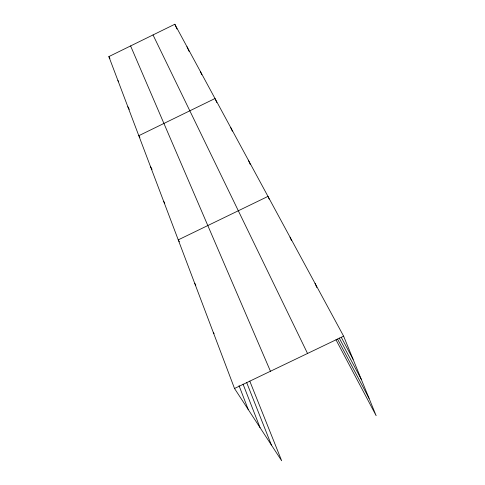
<?xml version="1.0" encoding="UTF-8"?>
<svg xmlns="http://www.w3.org/2000/svg" width="485" height="485" viewBox="0 0 485 485"><rect width="100%" height="100%" fill="white"/><g stroke="black" fill="none" stroke-linecap="round" stroke-linejoin="round"><path stroke-width="0.73" d="M249.781 381.107L281.658 460.75L234.516 388.485L108.858 56.599L174.818 24.25L343.616 336.16L376.142 415.681L335.978 339.773M138.807 135.697L215.013 98.522L216.825 102.577M234.516 388.485L343.616 336.16M213.273 332.37L214.073 333.644M194.667 283.24L195.819 285.131M179.377 241.779L178.25 239.869L267.981 196.401L269.157 199.111M163.645 201.299L164.785 203.263M150.574 166.779L152.066 169.38M139.171 136.34L139.898 137.631M127.846 106.755L129.313 109.38M117.91 80.51L118.625 81.801M108.858 56.599L109.931 58.564M341.319 337.408L353.068 359.27M339.209 338.015L361.228 379.215M337.53 339.051L369.055 398.349M153.024 34.938L307.538 353.462M174.818 24.25L176.983 29.015M186.967 46.699L189.095 51.41M200.305 71.344L201.845 74.769M230.811 127.719L232.333 131.144M248.368 160.153L250.193 164.312M130.598 45.936L270.448 371.249M290.048 237.171L291.497 240.566M315.05 283.373L316.796 287.532M246.689 382.616L271.382 444.994M243.052 384.132L260.039 427.606M239.026 385.636L248.211 409.479"/></g></svg>
